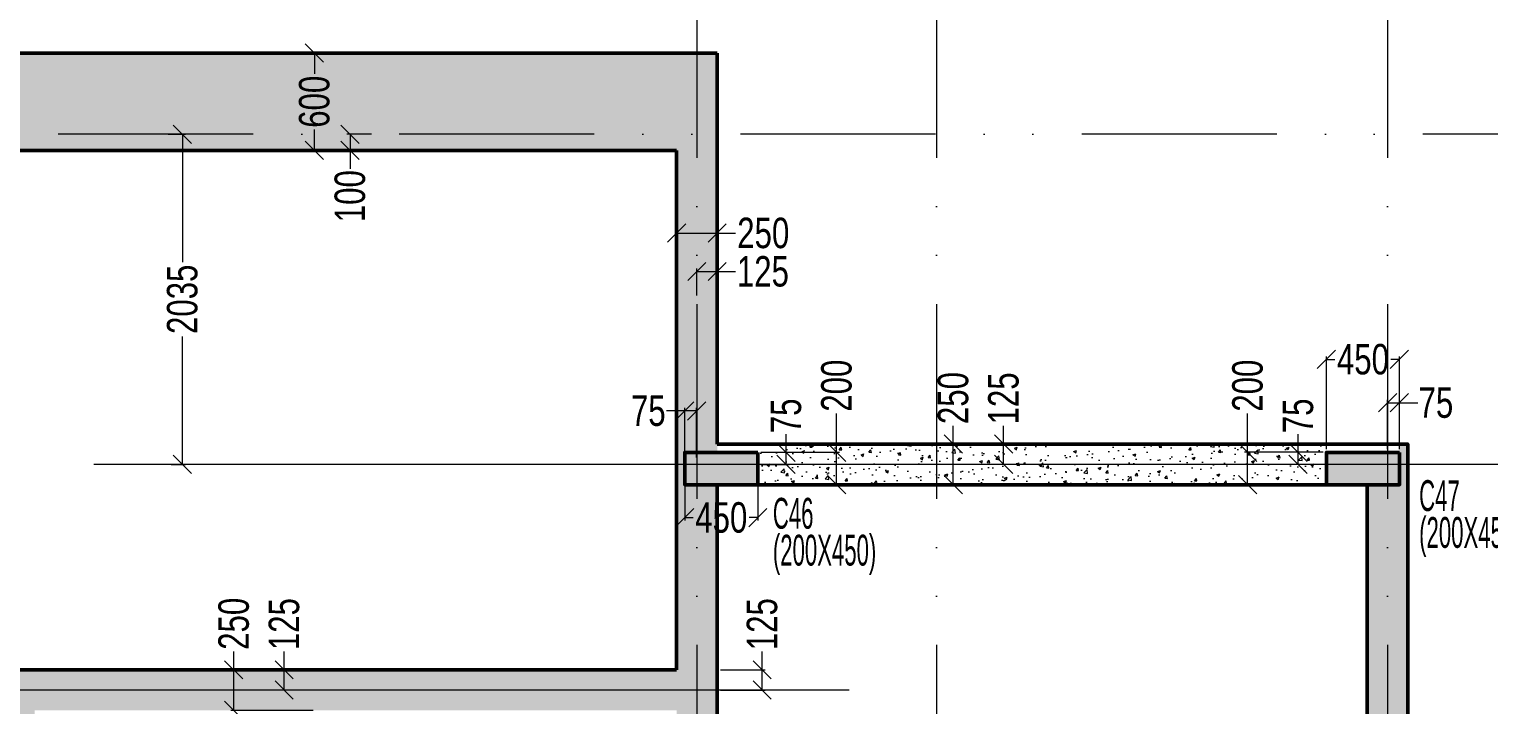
# Model space of a CAD drawing. Header units: millimetres. Extents: x 359 to 43503, y 1365 to 61403.
# Drawn here: x 30025 to 39009, y 23423 to 27586 of the extents above; entities that cross this region are included whole.
import ezdxf

# ---------------------------------------------------------------- set-up
doc = ezdxf.new("R2010")
doc.units = ezdxf.units.MM
doc.linetypes.add('ACAD_ISO04W100', pattern=[30, 24, -3, 0, -3])
doc.linetypes.add('ACAD_ISO12W100', pattern=[21, 12, -3, 0, -3, 0, -3])
for name, color, linetype, lineweight in [('-STR-WALL HAT', 250, 'Continuous', 20), ('A-ANNO-DIMS', 8, 'Continuous', 15), ('A-ANNO-GRID-LINE', 9, 'ACAD_ISO04W100', 20), ('A-CLMN', 5, 'Continuous', 50), ('A-CONC-PATT', 253, 'Continuous', 0), ('S-COLS-IDEN', 4, 'Continuous', 9), ('STR-COL-DIM', 8, 'Continuous', 18), ('STR-GRID-LINE', 8, 'ACAD_ISO04W100', 15)]:
    doc.layers.add(name, color=color, linetype=linetype, lineweight=lineweight)
doc.layers.add('AHC-A-HATCH', color=7, linetype='Continuous')
doc.layers.add('COMMENTS', color=1, linetype='Continuous')
doc.styles.add('SOBHA', font='swisscl.ttf')
doc.styles.add('Swis721 LtCn BT', font='swisscl.ttf', dxfattribs={"width": 0.7, "height": 250})
doc.dimstyles.new('S-75', dxfattribs={"dimscale": 75, "dimtxt": 2.5, "dimasz": 1.5, "dimexe": 0.25, "dimexo": 0.25, "dimgap": 0.1, "dimtad": 0, "dimdec": 0, "dimzin": 0, "dimdsep": 46, "dimtxsty": 'SOBHA', "dimblk": 'OBLIQUE', "dimcen": 0.09, "dimclrd": 9, "dimclre": 9, "dimclrt": 6, "dimadec": 5, "dimazin": 0, "dimtfac": 1, "dimtdec": 0, "dimtmove": 0, "dimatfit": 3, "dimfxl": 0.18, "dimtolj": 1, "dimtzin": 0, "dimlwd": -1, "dimlwe": -1, "dimarcsym": 0})
pattern_1 = [(50, (-0.37, 0), (182.18467, -15.9391), [19.05, -209.55]), (355, (-0.37, 0), (-35.2434, 191.0568), [15.24, -167.6406]), (100.45144, (14.81, -1.33), (146.94125, 175.11775), [16.19, -178.09024]), (46.1842, (-0.37, 50.8), (271.079, -42.0423), [28.575, -314.325]), (96.63556, (22.22, 47.3), (237.4041, 247.4261), [24.285, -267.1356]), (351.18415, (-0.37, 50.8), (237.4041, 247.4261), [22.86, -251.4597]), (21, (25.03, 38.1), (151.6144, -102.2652), [19.05, -209.55]), (326, (25.03, 38.1), (61.802, 184.188), [15.24, -167.64]), (71.45144, (37.66, 29.58), (213.4164, 81.9228), [16.19, -178.0899]), (37.5, (-0.37, 0), (3.0886, 84.55504), [0, -165.608, 0, -170.18, 0, -168.275]), (7.5, (-0.37, 0), (66.81966, 100.18057), [0, -97.028, 0, -161.798, 0, -64.135]), (327.5, (-57.01, 0), (135.5906, -5.72874), [0, -63.5, 0, -198.12, 0, -262.89]), (317.5, (-82.41, 0), (148.12918, 25.4265), [0, -82.55, 0, -131.572, 0, -186.69])]

# ---------------------------------------------------------------- blocks, each defined once
blk = doc.blocks.new('A$Ca94b9103')
at = {"layer": '-STR-WALL HAT', "linetype": 'ByBlock'}
h = blk.add_hatch(dxfattribs=at)
h.set_pattern_fill('AR-CONC', color=8, style=0)
h.set_pattern_definition(pattern_1)
h.paths.add_polyline_path([(30040.4, 17155.6), (18470, 17155.6), (18470, 16555.6), (23000, 16555.6), (23000, 16805.5), (24000, 16805.5), (24000, 16555.6), (29790.4, 16555.6), (29790.4, 14496.1), (29790.4, 13355.5), (30040, 13355.5), (30040.6, 14496.1), (29840, 14495.5), (29839.9, 14696.1), (30040.4, 14696.1)])
at = {"layer": '-STR-WALL HAT'}
h = blk.add_hatch(dxfattribs=at)
h.set_pattern_fill('AR-CONC', color=8, style=0)
h.set_pattern_definition([(50, (-0.37, 50), (182.18467, -15.9391), [19.05, -209.55]), (355, (-0.37, 50), (-35.2434, 191.0568), [15.24, -167.6406]), (100.45144, (14.81, 48.67), (146.94125, 175.11775), [16.19, -178.0902]), (46.1842, (-0.37, 100.8), (271.079, -42.0423), [28.575, -314.325]), (96.63556, (22.22, 97.3), (237.4041, 247.4261), [24.285, -267.1356]), (351.18415, (-0.37, 100.8), (237.4041, 247.4261), [22.86, -251.4597]), (21, (25.03, 88.1), (151.6144, -102.2652), [19.05, -209.55]), (326, (25.03, 88.1), (61.802, 184.188), [15.24, -167.64]), (71.45144, (37.66, 79.58), (213.4164, 81.9228), [16.19, -178.0899]), (37.5, (-0.37, 50), (3.0886, 84.55504), [0, -165.608, 0, -170.18, 0, -168.275]), (7.5, (-0.37, 50), (66.81966, 100.18057), [0, -97.028, 0, -161.798, 0, -64.135]), (327.5, (-57.01, 50), (135.5906, -5.72874), [0, -63.5, 0, -198.12, 0, -262.89]), (317.5, (-82.41, 50), (148.1292, 25.4265), [0, -82.55, 0, -131.572, 0, -186.69])])
h.paths.add_polyline_path([(33789.1, 14746.3), (30289.9, 14746.3), (30289.9, 14496.3), (33789.1, 14496.3)])
h = blk.add_hatch(dxfattribs=at)
h.set_pattern_fill('AR-CONC', color=8, style=0)
h.set_pattern_definition(pattern_1)
h.paths.add_polyline_path([(34241.3, 10155.5), (34041, 10155.5), (34041, 10155.5)], flags=16)
h.paths.add_polyline_path([(34040, 10155.6), (34290, 10155.5), (34290.7, 14496.1), (34290.7, 14746.3), (34240, 14746.3), (34240, 14495.5), (34040.7, 14496.1)])
h.paths.add_polyline_path([(34041, 10155.5), (34040.9, 10405.6), (31395.7, 10405.6), (31395.8, 10155.6)])
at = {"layer": 'A-CONC-PATT'}
h = blk.add_hatch(color=256, dxfattribs=at)
h.dxf.hatch_style = 1
h.paths.add_polyline_path([(30290, 14495.5), (30290, 14695.5), (29840, 14695.5), (29840, 14495.5)])
h = blk.add_hatch(color=256, dxfattribs=at)
h.dxf.hatch_style = 1
h.paths.add_polyline_path([(34240, 14495.5), (34240, 14695.5), (33790, 14695.5), (33790, 14495.5)])
at = {"layer": 'AHC-A-HATCH', "linetype": 'ByBlock'}
h = blk.add_hatch(dxfattribs=at)
h.set_pattern_fill('AR-CONC', color=8)
h.paths.add_polyline_path([(30040, 13355.5), (21690.4, 13355.5), (21690.4, 13105.5), (25590.4, 13105.5), (25590.4, 11105.5), (21690.4, 11105.5), (21690.4, 10855.5), (25590, 10855.5), (25590, 8905.6), (24000, 8905.6), (24000, 8655.5), (29840, 8655.5), (29840, 9105.5), (30040, 9105.5)])
h.paths.add_polyline_path([(25840, 11105.5), (25840, 13105.5), (29790, 13105.5), (29790, 11105.5)], flags=16)
h.paths.add_polyline_path([(29790, 8905.6), (29790, 10855.5), (25840, 10855.5), (25840, 8905.6)], flags=16)
at = {"layer": 'A-CLMN'}
for p, q in [((18470, 17155.6, -0.8), (30040.4, 17155.6, 0.2)), ((30040.4, 17155.6, -2.1), (30040.4, 14746.3, -1.5)), ((24000, 16555.5, -0.8), (29790, 16555.5, -0.8)), ((29790, 16555.5, -0.8), (29790, 14496.1, -0.5)), ((29840, 14695.5, -0.5), (30290, 14695.5, -0.5)), ((29840, 14695.5, -0.5), (30290, 14695.5, -0.5)), ((33790, 14695.5, -0.5), (34240, 14695.5, -0.5)), ((33790, 14695.5, -0.5), (34240, 14695.5, -0.5)), ((29840, 14495.5, -0.5), (30290, 14495.5, -0.5)), ((29840, 14495.5, -0.5), (30290, 14495.5, -0.5)), ((30040.6, 14495.7, -1.5), (30040.6, 14495.5, -1.5)), ((30040.6, 14495.7, -1.5), (30040.6, 14495.5, -1.5)), ((33790, 14495.5, -0.5), (34240, 14495.5, -0.5)), ((33790, 14495.5, -0.5), (34240, 14495.5, -0.5)), ((34041, 10405.7, -0.1), (34040, 14495.5, -0.8)), ((26790.4, 13355.6), (26790.4, 13352.1))]:
    blk.add_line(p, q, dxfattribs=at)
for points in [[(31640, 10155.5), (34290, 10155.5), (34290.6, 14746.3), (30040.4, 14746.3)], [(29790, 14495.5), (29790, 13355.5)], [(30040, 14495.5), (30040, 13355.5)]]:
    blk.add_lwpolyline(points, dxfattribs=at)
at = {"layer": 'A-CLMN', "elevation": -0.8}
for points in [[(30290, 14695.5), (30290, 14495.5), (29840, 14495.5), (29840, 14695.5)], [(34240, 14695.5), (34240, 14495.5), (33790, 14495.5), (33790, 14695.5)]]:
    blk.add_lwpolyline(points, close=True, dxfattribs=at)
at = {"layer": 'A-CLMN'}
for points, elevation in [([(30290, 14495.7), (30040.5, 14495.7)], 0.1), ([(33790, 14495.5), (30290, 14495.5)], 0.2), ([(34041.6, 14495.5), (34041.6, 14495.8), (33790, 14495.8)], -0.1), ([(16320, 13355.5), (29790, 13355.5)], -0.8), ([(30040, 13355.5), (30040, 8655.5)], -0.8)]:
    blk.add_lwpolyline(points, dxfattribs=dict(at, elevation=elevation))
blk = doc.blocks.new('STRG')
at = {"layer": 'A-ANNO-DIMS', "linetype": 'ACAD_ISO12W100', "ltscale": 100}
for p, q in [((50185.1, -1588153, -0.8), (50185.1, -1637469.2, -1.3)), ((51660.1, -1588153, -0.8), (51660.1, -1637469.2, -1.3)), ((54435.1, -1588153, -0.8), (54435.1, -1637469.2, -1.3)), ((55854, -1618609.8, -0.1), (17033.9, -1618609.8, -0.1))]:
    blk.add_line(p, q, dxfattribs=at)
blk = doc.blocks.new('_Oblique')
at = {"color": 0, "linetype": 'ByBlock', "lineweight": -2}
blk.add_line((-0.5, -0.5), (0.5, 0.5), dxfattribs=at)
blk = doc.blocks.new('*D490')
at = {"layer": 'Defpoints', "color": 0, "linetype": 'ByBlock', "transparency": 16777216}
for p in [(30862.6, 26938.7, -0.5), (30968, 26938.7), (30880.4, 24904.5, 0.2)]:
    blk.add_point(p, dxfattribs=at)
at = {"layer": 'STR-COL-DIM', "color": 9, "transparency": 16777216}
for p, q in [((30881.3, 26938.7), (30986.7, 26938.7)), ((30968, 26938.7), (30968, 26151.3)), ((30968, 24904.5), (30968, 25691.9)), ((30899.2, 24904.5), (30986.7, 24904.5))]:
    blk.add_line(p, q, dxfattribs=at)
at = {"layer": 'STR-COL-DIM', "color": 9, "linetype": 'ByBlock', "transparency": 16777216, "xscale": 112.5, "yscale": 112.5, "zscale": 112.5}
for p, rotation in [((30968, 26938.7), 90), ((30968, 24904.5), 270)]:
    blk.add_blockref('_Oblique', p, dxfattribs=dict(at, rotation=rotation))
at = {"layer": 'STR-COL-DIM', "color": 6, "linetype": 'ByBlock', "transparency": 16777216, "insert": (30968, 25921.6), "char_height": 187.5, "attachment_point": 5, "rotation": 90, "style": 'SOBHA'}
blk.add_mtext('\\A1;2035', dxfattribs=at)
blk = doc.blocks.new('*D493')
at = {"layer": 'Defpoints', "color": 0, "transparency": 16777216}
for p in [(36022.1, 25029.5), (36218.6, 25029.5, 0.4), (36233.8, 24904.5, 0.4)]:
    blk.add_point(p, dxfattribs=at)
at = {"layer": 'STR-COL-DIM', "color": 9, "transparency": 16777216}
for p, q in [((36022.1, 25029.5), (36022.1, 25142.2)), ((36199.9, 25029.5), (36003.3, 25029.5)), ((36022.1, 24904.5), (36022.1, 25029.5)), ((36215.1, 24904.5), (36003.3, 24904.5))]:
    blk.add_line(p, q, dxfattribs=at)
at = {"layer": 'STR-COL-DIM', "color": 9, "transparency": 16777216, "xscale": 112.5, "yscale": 112.5, "zscale": 112.5}
for p, rotation in [((36022.1, 25029.5), 90), ((36022.1, 24904.5), 270)]:
    blk.add_blockref('_Oblique', p, dxfattribs=dict(at, rotation=rotation))
at = {"layer": 'STR-COL-DIM', "color": 6, "transparency": 16777216, "insert": (36022.1, 25311.1), "char_height": 187.5, "attachment_point": 5, "rotation": 90, "style": 'SOBHA'}
blk.add_mtext('\\A1;125', dxfattribs=at)
blk = doc.blocks.new('*D494')
at = {"layer": 'Defpoints', "color": 0, "transparency": 16777216}
for p in [(35712.3, 25029.5), (36085.9, 25029.5, 0.4), (36218.6, 24779.4, 0.4)]:
    blk.add_point(p, dxfattribs=at)
at = {"layer": 'STR-COL-DIM', "color": 9, "transparency": 16777216}
for p, q in [((35712.3, 25029.5), (35712.3, 25142)), ((36067.2, 25029.5), (35693.6, 25029.5)), ((35712.3, 24779.4), (35712.3, 25029.5)), ((36199.9, 24779.4), (35693.6, 24779.4))]:
    blk.add_line(p, q, dxfattribs=at)
at = {"layer": 'STR-COL-DIM', "color": 9, "transparency": 16777216, "xscale": 112.5, "yscale": 112.5, "zscale": 112.5}
for p, rotation in [((35712.3, 25029.5), 90), ((35712.3, 24779.4), 270)]:
    blk.add_blockref('_Oblique', p, dxfattribs=dict(at, rotation=rotation))
at = {"layer": 'STR-COL-DIM', "color": 6, "transparency": 16777216, "insert": (35712.3, 25313.2), "char_height": 187.5, "attachment_point": 5, "rotation": 90, "style": 'SOBHA'}
blk.add_mtext('\\A1;250', dxfattribs=at)
blk = doc.blocks.new('*D495')
at = {"layer": 'Defpoints', "color": 0, "transparency": 16777216}
for p in [(34259.5, 26329.4), (34009.5, 25927, 0.2), (34259.5, 25927, 0.2)]:
    blk.add_point(p, dxfattribs=at)
at = {"layer": 'STR-COL-DIM', "color": 9, "transparency": 16777216}
for p, q in [((34009.5, 25945.7), (34009.5, 26348.2)), ((34009.5, 26329.4), (34259.5, 26329.4)), ((34259.5, 25945.7), (34259.5, 26348.2)), ((34259.5, 26329.4), (34372, 26329.4))]:
    blk.add_line(p, q, dxfattribs=at)
at = {"layer": 'STR-COL-DIM', "color": 9, "transparency": 16777216, "xscale": 112.5, "yscale": 112.5, "zscale": 112.5, "rotation": 180}
blk.add_blockref('_Oblique', (34009.5, 26329.4), dxfattribs=at)
at = {"layer": 'STR-COL-DIM', "color": 9, "transparency": 16777216, "xscale": 112.5, "yscale": 112.5, "zscale": 112.5}
blk.add_blockref('_Oblique', (34259.5, 26329.4), dxfattribs=at)
at = {"layer": 'STR-COL-DIM', "color": 6, "transparency": 16777216, "insert": (34543.2, 26329.4), "char_height": 187.5, "attachment_point": 5, "style": 'SOBHA'}
blk.add_mtext('\\A1;250', dxfattribs=at)
blk = doc.blocks.new('*D496')
at = {"layer": 'Defpoints', "color": 0, "transparency": 16777216}
for p in [(34259.5, 26092.8), (34134.5, 25927), (34259.5, 25927, -0.6)]:
    blk.add_point(p, dxfattribs=at)
at = {"layer": 'STR-COL-DIM', "color": 9, "transparency": 16777216}
for p, q in [((34134.5, 25945.7), (34134.5, 26111.6)), ((34134.5, 26092.8), (34259.5, 26092.8)), ((34259.5, 25945.7), (34259.5, 26111.6)), ((34259.5, 26092.8), (34372, 26092.8))]:
    blk.add_line(p, q, dxfattribs=at)
at = {"layer": 'STR-COL-DIM', "color": 9, "transparency": 16777216, "xscale": 112.5, "yscale": 112.5, "zscale": 112.5, "rotation": 180}
blk.add_blockref('_Oblique', (34134.5, 26092.8), dxfattribs=at)
at = {"layer": 'STR-COL-DIM', "color": 9, "transparency": 16777216, "xscale": 112.5, "yscale": 112.5, "zscale": 112.5}
blk.add_blockref('_Oblique', (34259.5, 26092.8), dxfattribs=at)
at = {"layer": 'STR-COL-DIM', "color": 6, "transparency": 16777216, "insert": (34540.9, 26092.8), "char_height": 187.5, "attachment_point": 5, "style": 'SOBHA'}
blk.add_mtext('\\A1;125', dxfattribs=at)
blk = doc.blocks.new('*D502')
at = {"layer": 'Defpoints', "color": 0, "transparency": 16777216}
for p in [(31594.3, 23638.7), (31790.8, 23638.7, 0.4), (31806, 23513.9, 0.5)]:
    blk.add_point(p, dxfattribs=at)
at = {"layer": 'STR-COL-DIM', "color": 9, "transparency": 16777216}
for p, q in [((31594.3, 23638.7), (31594.3, 23751.5)), ((31772.1, 23638.7), (31575.5, 23638.7)), ((31594.3, 23513.9), (31594.3, 23638.7)), ((31787.3, 23513.9), (31575.5, 23513.9))]:
    blk.add_line(p, q, dxfattribs=at)
at = {"layer": 'STR-COL-DIM', "color": 9, "transparency": 16777216, "xscale": 112.5, "yscale": 112.5, "zscale": 112.5}
for p, rotation in [((31594.3, 23638.7), 90), ((31594.3, 23513.9), 270)]:
    blk.add_blockref('_Oblique', p, dxfattribs=dict(at, rotation=rotation))
at = {"layer": 'STR-COL-DIM', "color": 6, "transparency": 16777216, "insert": (31594.3, 23920.4), "char_height": 187.5, "attachment_point": 5, "rotation": 90, "style": 'SOBHA'}
blk.add_mtext('\\A1;125', dxfattribs=at)
blk = doc.blocks.new('*D503')
at = {"layer": 'Defpoints', "color": 0, "transparency": 16777216}
for p in [(31284.5, 23638.7), (31658.1, 23638.7, 0.4), (31790.8, 23388.6, 0.4)]:
    blk.add_point(p, dxfattribs=at)
at = {"layer": 'STR-COL-DIM', "color": 9, "transparency": 16777216}
for p, q in [((31284.5, 23638.7), (31284.5, 23751.2)), ((31639.3, 23638.7), (31265.8, 23638.7)), ((31284.5, 23388.6), (31284.5, 23638.7)), ((31772.1, 23388.6), (31265.8, 23388.6))]:
    blk.add_line(p, q, dxfattribs=at)
at = {"layer": 'STR-COL-DIM', "color": 9, "transparency": 16777216, "xscale": 112.5, "yscale": 112.5, "zscale": 112.5}
for p, rotation in [((31284.5, 23638.7), 90), ((31284.5, 23388.6), 270)]:
    blk.add_blockref('_Oblique', p, dxfattribs=dict(at, rotation=rotation))
at = {"layer": 'STR-COL-DIM', "color": 6, "transparency": 16777216, "insert": (31284.5, 23922.5), "char_height": 187.5, "attachment_point": 5, "rotation": 90, "style": 'SOBHA'}
blk.add_mtext('\\A1;250', dxfattribs=at)
blk = doc.blocks.new('*D507')
at = {"layer": 'Defpoints', "color": 0, "linetype": 'ByBlock', "transparency": 16777216}
for p in [(34260.3, 23638.7, -0.8), (34536.4, 23638.7), (34260.3, 23513.9, 0.1)]:
    blk.add_point(p, dxfattribs=at)
at = {"layer": 'STR-COL-DIM', "color": 9, "transparency": 16777216}
for p, q in [((34536.4, 23638.7), (34536.4, 23751.2)), ((34279.1, 23638.7), (34555.2, 23638.7)), ((34536.4, 23513.9), (34536.4, 23638.7)), ((34279.1, 23513.9), (34555.2, 23513.9))]:
    blk.add_line(p, q, dxfattribs=at)
at = {"layer": 'STR-COL-DIM', "color": 9, "linetype": 'ByBlock', "transparency": 16777216, "xscale": 112.5, "yscale": 112.5, "zscale": 112.5}
for p, rotation in [((34536.4, 23638.7), 90), ((34536.4, 23513.9), 270)]:
    blk.add_blockref('_Oblique', p, dxfattribs=dict(at, rotation=rotation))
at = {"layer": 'STR-COL-DIM', "color": 6, "linetype": 'ByBlock', "transparency": 16777216, "insert": (34536.4, 23920.1), "char_height": 187.5, "attachment_point": 5, "rotation": 90, "style": 'SOBHA'}
blk.add_mtext('\\A1;125', dxfattribs=at)
blk = doc.blocks.new('*D519')
at = {"layer": 'Defpoints', "color": 0, "linetype": 'ByBlock', "transparency": 16777216}
for p in [(31780.5, 27438.7), (31925, 27438.7, 0.2), (31925, 26838.7, 0.2)]:
    blk.add_point(p, dxfattribs=at)
at = {"layer": 'STR-COL-DIM', "color": 9, "transparency": 16777216}
for p, q in [((31906.3, 27438.7), (31761.8, 27438.7)), ((31780.5, 27438.7), (31780.5, 27310.4)), ((31780.5, 26838.7), (31780.5, 26967.1)), ((31906.3, 26838.7), (31761.8, 26838.7))]:
    blk.add_line(p, q, dxfattribs=at)
at = {"layer": 'STR-COL-DIM', "color": 9, "linetype": 'ByBlock', "transparency": 16777216, "xscale": 112.5, "yscale": 112.5, "zscale": 112.5}
for p, rotation in [((31780.5, 27438.7), 90), ((31780.5, 26838.7), 270)]:
    blk.add_blockref('_Oblique', p, dxfattribs=dict(at, rotation=rotation))
at = {"layer": 'STR-COL-DIM', "color": 6, "linetype": 'ByBlock', "transparency": 16777216, "insert": (31780.5, 27138.7), "char_height": 187.5, "attachment_point": 5, "rotation": 90, "style": 'SOBHA'}
blk.add_mtext('\\A1;600', dxfattribs=at)
blk = doc.blocks.new('*D520')
at = {"layer": 'Defpoints', "color": 0, "linetype": 'ByBlock', "transparency": 16777216}
for p in [(32150.7, 26938.7), (31999.8, 26838.7), (32153.6, 26838.7)]:
    blk.add_point(p, dxfattribs=at)
at = {"layer": 'STR-COL-DIM', "color": 9, "transparency": 16777216}
for p, q in [((32131.9, 26938.7), (31981.1, 26938.7)), ((31999.8, 26938.7), (31999.8, 26838.7)), ((32134.9, 26838.7), (31981.1, 26838.7)), ((31999.8, 26838.7), (31999.8, 26726.2))]:
    blk.add_line(p, q, dxfattribs=at)
at = {"layer": 'STR-COL-DIM', "color": 9, "linetype": 'ByBlock', "transparency": 16777216, "xscale": 112.5, "yscale": 112.5, "zscale": 112.5}
for p, rotation in [((31999.8, 26938.7), 90), ((31999.8, 26838.7), 270)]:
    blk.add_blockref('_Oblique', p, dxfattribs=dict(at, rotation=rotation))
at = {"layer": 'STR-COL-DIM', "color": 6, "linetype": 'ByBlock', "transparency": 16777216, "insert": (31999.8, 26557.1), "char_height": 187.5, "attachment_point": 5, "rotation": 90, "style": 'SOBHA'}
blk.add_mtext('\\A1;100', dxfattribs=at)
blk = doc.blocks.new('*D521')
at = {"layer": 'Defpoints', "color": 0, "transparency": 16777216}
for p in [(37835.1, 24979.3), (38009, 24979.3, -0.1), (38009, 24904.5, 0.2)]:
    blk.add_point(p, dxfattribs=at)
at = {"layer": 'STR-COL-DIM', "color": 9, "transparency": 16777216}
for p, q in [((37835.1, 24979.3), (37835.1, 25091.8)), ((37990.2, 24979.3), (37816.3, 24979.3)), ((37835.1, 24904.5), (37835.1, 24979.3)), ((37990.2, 24904.5), (37816.3, 24904.5))]:
    blk.add_line(p, q, dxfattribs=at)
at = {"layer": 'STR-COL-DIM', "color": 9, "transparency": 16777216, "xscale": 112.5, "yscale": 112.5, "zscale": 112.5}
for p, rotation in [((37835.1, 24979.3), 90), ((37835.1, 24904.5), 270)]:
    blk.add_blockref('_Oblique', p, dxfattribs=dict(at, rotation=rotation))
at = {"layer": 'STR-COL-DIM', "color": 6, "transparency": 16777216, "insert": (37835.1, 25203.5), "char_height": 187.5, "attachment_point": 5, "rotation": 90, "style": 'SOBHA'}
blk.add_mtext('\\A1;75', dxfattribs=at)
blk = doc.blocks.new('*D522')
at = {"layer": 'Defpoints', "color": 0, "transparency": 16777216}
for p in [(37524.4, 24979.3), (38009, 24979.3, -0.4), (38009, 24779.3, -0.4)]:
    blk.add_point(p, dxfattribs=at)
at = {"layer": 'STR-COL-DIM', "color": 9, "transparency": 16777216}
for p, q in [((37524.4, 24979.3), (37524.4, 25218.2)), ((37990.2, 24979.3), (37505.6, 24979.3)), ((37524.4, 24779.3), (37524.4, 24979.3)), ((37990.2, 24779.3), (37505.6, 24779.3))]:
    blk.add_line(p, q, dxfattribs=at)
at = {"layer": 'STR-COL-DIM', "color": 9, "transparency": 16777216, "xscale": 112.5, "yscale": 112.5, "zscale": 112.5}
for p, rotation in [((37524.4, 24979.3), 90), ((37524.4, 24779.3), 270)]:
    blk.add_blockref('_Oblique', p, dxfattribs=dict(at, rotation=rotation))
at = {"layer": 'STR-COL-DIM', "color": 6, "transparency": 16777216, "insert": (37524.4, 25389.4), "char_height": 187.5, "attachment_point": 5, "rotation": 90, "style": 'SOBHA'}
blk.add_mtext('\\A1;200', dxfattribs=at)
blk = doc.blocks.new('*D523')
at = {"layer": 'Defpoints', "color": 0, "transparency": 16777216}
for p in [(38459, 25551.5), (38009, 24979.3, -0.4), (38459, 24979.3, -0.4)]:
    blk.add_point(p, dxfattribs=at)
at = {"layer": 'STR-COL-DIM', "color": 9, "transparency": 16777216}
for p, q in [((38009, 24998), (38009, 25570.2)), ((38009, 25551.5), (38061.5, 25551.5)), ((38459, 25551.5), (38406.5, 25551.5)), ((38459, 24998), (38459, 25570.2))]:
    blk.add_line(p, q, dxfattribs=at)
at = {"layer": 'STR-COL-DIM', "color": 9, "transparency": 16777216, "xscale": 112.5, "yscale": 112.5, "zscale": 112.5, "rotation": 180}
blk.add_blockref('_Oblique', (38009, 25551.5), dxfattribs=at)
at = {"layer": 'STR-COL-DIM', "color": 9, "transparency": 16777216, "xscale": 112.5, "yscale": 112.5, "zscale": 112.5}
blk.add_blockref('_Oblique', (38459, 25551.5), dxfattribs=at)
at = {"layer": 'STR-COL-DIM', "color": 6, "transparency": 16777216, "insert": (38234, 25551.5), "char_height": 187.5, "attachment_point": 5, "style": 'SOBHA'}
blk.add_mtext('\\A1;450', dxfattribs=at)
blk = doc.blocks.new('*D524')
at = {"layer": 'Defpoints', "color": 0, "transparency": 16777216}
for p in [(38385.6, 25284.1), (38385.6, 24979.3, 0), (38459, 24979.3, -0.4)]:
    blk.add_point(p, dxfattribs=at)
at = {"layer": 'STR-COL-DIM', "color": 9, "transparency": 16777216}
for p, q in [((38385.6, 24998), (38385.6, 25302.9)), ((38385.6, 25284.1), (38459, 25284.1)), ((38459, 24998), (38459, 25302.9)), ((38459, 25284.1), (38571.5, 25284.1))]:
    blk.add_line(p, q, dxfattribs=at)
at = {"layer": 'STR-COL-DIM', "color": 9, "transparency": 16777216, "xscale": 112.5, "yscale": 112.5, "zscale": 112.5, "rotation": 180}
blk.add_blockref('_Oblique', (38385.6, 25284.1), dxfattribs=at)
at = {"layer": 'STR-COL-DIM', "color": 9, "transparency": 16777216, "xscale": 112.5, "yscale": 112.5, "zscale": 112.5}
blk.add_blockref('_Oblique', (38459, 25284.1), dxfattribs=at)
at = {"layer": 'STR-COL-DIM', "color": 6, "transparency": 16777216, "insert": (38683.3, 25284.1), "char_height": 187.5, "attachment_point": 5, "style": 'SOBHA'}
blk.add_mtext('\\A1;75', dxfattribs=at)
blk = doc.blocks.new('*D525')
at = {"layer": 'Defpoints', "color": 0, "transparency": 16777216}
for p in [(34509.8, 24979.3, -0.1), (34683.7, 24979.3), (34509.8, 24904.5, 0.2)]:
    blk.add_point(p, dxfattribs=at)
at = {"layer": 'STR-COL-DIM', "color": 9, "transparency": 16777216}
for p, q in [((34683.7, 24979.3), (34683.7, 25091.8)), ((34528.5, 24979.3), (34702.4, 24979.3)), ((34683.7, 24904.5), (34683.7, 24979.3)), ((34528.5, 24904.5), (34702.4, 24904.5))]:
    blk.add_line(p, q, dxfattribs=at)
at = {"layer": 'STR-COL-DIM', "color": 9, "transparency": 16777216, "xscale": 112.5, "yscale": 112.5, "zscale": 112.5}
for p, rotation in [((34683.7, 24979.3), 90), ((34683.7, 24904.5), 270)]:
    blk.add_blockref('_Oblique', p, dxfattribs=dict(at, rotation=rotation))
at = {"layer": 'STR-COL-DIM', "color": 6, "transparency": 16777216, "insert": (34683.7, 25203.5), "char_height": 187.5, "attachment_point": 5, "rotation": 90, "style": 'SOBHA'}
blk.add_mtext('\\A1;75', dxfattribs=at)
blk = doc.blocks.new('*D526')
at = {"layer": 'Defpoints', "color": 0, "transparency": 16777216}
for p in [(34509.8, 24979.3, -0.4), (34994.4, 24979.3), (34509.8, 24779.3, -0.4)]:
    blk.add_point(p, dxfattribs=at)
at = {"layer": 'STR-COL-DIM', "color": 9, "transparency": 16777216}
for p, q in [((34994.4, 24979.3), (34994.4, 25218.2)), ((34528.5, 24979.3), (35013.1, 24979.3)), ((34994.4, 24779.3), (34994.4, 24979.3)), ((34528.5, 24779.3), (35013.1, 24779.3))]:
    blk.add_line(p, q, dxfattribs=at)
at = {"layer": 'STR-COL-DIM', "color": 9, "transparency": 16777216, "xscale": 112.5, "yscale": 112.5, "zscale": 112.5}
for p, rotation in [((34994.4, 24979.3), 90), ((34994.4, 24779.3), 270)]:
    blk.add_blockref('_Oblique', p, dxfattribs=dict(at, rotation=rotation))
at = {"layer": 'STR-COL-DIM', "color": 6, "transparency": 16777216, "insert": (34994.4, 25389.4), "char_height": 187.5, "attachment_point": 5, "rotation": 90, "style": 'SOBHA'}
blk.add_mtext('\\A1;200', dxfattribs=at)
blk = doc.blocks.new('*D527')
at = {"layer": 'Defpoints', "color": 0, "transparency": 16777216}
for p in [(34059.8, 24929.3, -0.4), (34509.8, 24929.3, -0.4), (34059.8, 24576.6)]:
    blk.add_point(p, dxfattribs=at)
at = {"layer": 'STR-COL-DIM', "color": 9, "transparency": 16777216}
for p, q in [((34059.8, 24910.5), (34059.8, 24557.9)), ((34509.8, 24910.5), (34509.8, 24557.9)), ((34059.8, 24576.6), (34112.2, 24576.6)), ((34509.8, 24576.6), (34457.3, 24576.6))]:
    blk.add_line(p, q, dxfattribs=at)
at = {"layer": 'STR-COL-DIM', "color": 9, "transparency": 16777216, "xscale": 112.5, "yscale": 112.5, "zscale": 112.5, "rotation": 180}
blk.add_blockref('_Oblique', (34059.8, 24576.6), dxfattribs=at)
at = {"layer": 'STR-COL-DIM', "color": 9, "transparency": 16777216, "xscale": 112.5, "yscale": 112.5, "zscale": 112.5}
blk.add_blockref('_Oblique', (34509.8, 24576.6), dxfattribs=at)
at = {"layer": 'STR-COL-DIM', "color": 6, "transparency": 16777216, "insert": (34284.8, 24576.6), "char_height": 187.5, "attachment_point": 5, "style": 'SOBHA'}
blk.add_mtext('\\A1;450', dxfattribs=at)
blk = doc.blocks.new('*D528')
at = {"layer": 'Defpoints', "color": 0, "transparency": 16777216}
for p in [(34133.2, 25234.1), (34059.8, 24929.3, -0.4), (34133.2, 24929.3, 0)]:
    blk.add_point(p, dxfattribs=at)
at = {"layer": 'STR-COL-DIM', "color": 9, "transparency": 16777216}
for p, q in [((34059.8, 24948), (34059.8, 25252.9)), ((34133.2, 24948), (34133.2, 25252.9)), ((34059.8, 25234.1), (33947.3, 25234.1)), ((34133.2, 25234.1), (34059.8, 25234.1))]:
    blk.add_line(p, q, dxfattribs=at)
at = {"layer": 'STR-COL-DIM', "color": 9, "transparency": 16777216, "xscale": 112.5, "yscale": 112.5, "zscale": 112.5, "rotation": 180}
blk.add_blockref('_Oblique', (34059.8, 25234.1), dxfattribs=at)
at = {"layer": 'STR-COL-DIM', "color": 9, "transparency": 16777216, "xscale": 112.5, "yscale": 112.5, "zscale": 112.5}
blk.add_blockref('_Oblique', (34133.2, 25234.1), dxfattribs=at)
at = {"layer": 'STR-COL-DIM', "color": 6, "transparency": 16777216, "insert": (33835.5, 25234.1), "char_height": 187.5, "attachment_point": 5, "style": 'SOBHA'}
blk.add_mtext('\\A1;75', dxfattribs=at)
blk = doc.blocks.new('A$Cf6cfdd6f')
at = {"layer": 'S-COLS-IDEN', "char_height": 190, "width": 501.429, "attachment_point": 1, "style": 'Swis721 LtCn BT'}
for s, insert in [('C47', (34259.9, 13598.5, 1.2)), ('C46', (30282, 13489.4)), ('(200X450)', (34259.9, 13371.5, 1.2)), ('(200X450)', (30282, 13262.3))]:
    blk.add_mtext(s, dxfattribs=dict(at, insert=insert))

msp = doc.modelspace()

# ---------------------------------------------------------------- linework, layer by layer
at = {"layer": 'STR-GRID-LINE', "ltscale": 0.3}
for p, q in [((40154, 24904.5, 1), (30422, 24904.5, 1)), ((35072.3, 23513.9, 0.8), (18198.7, 23513.9, 0.8))]:
    msp.add_line(p, q, dxfattribs=at)

# ---------------------------------------------------------------- block references
msp.add_blockref('A$Ca94b9103', (4219.5, 10283.2, 0.8))
at = {"layer": 'A-ANNO-GRID-LINE'}
msp.add_blockref('STRG', (-16050.5, 1645548.5, 0.4), dxfattribs=at)
at = {"layer": 'COMMENTS', "linetype": 'ByBlock'}
msp.add_blockref('A$Cf6cfdd6f', (4320.3, 11208.8, 1.4), dxfattribs=at)

# ---------------------------------------------------------------- dimensions: what is measured, and where the dimension line sits
at = {"layer": 'STR-COL-DIM', "color": 6, "linetype": 'ByBlock'}
for base, p1, p2, picture, middle in [((31780.5, 27438.7, 0.8), (31925, 26838.7, 1), (31925, 27438.7, 1), '*D519', (31780.5, 27138.7, 0.8)), ((31999.8, 26838.7, 0.8), (32150.7, 26938.7, 0.8), (32153.6, 26838.7, 0.8), '*D520', (31999.8, 26557.1, 0.8))]:
    dim = msp.add_linear_dim(base=base, p1=p1, p2=p2, angle=90, dimstyle='S-75', dxfattribs=at)
    dim.commit()
    dim.dimension.update_dxf_attribs({"geometry": picture, "text_midpoint": middle})
for base, p1, p2, picture, middle in [((30968, 26938.7, 0.8), (30880.4, 24904.5, 1), (30862.6, 26938.7, 0.3), '*D490', (30968, 25921.6, 0.8)), ((34536.4, 23638.7, 0.8), (34260.3, 23513.9, 0.8), (34260.3, 23638.7), '*D507', (34536.4, 23920.1, 0.8))]:
    dim = msp.add_linear_dim(base=base, p1=p1, p2=p2, angle=90, dimstyle='S-75', override={"dimrnd": 5}, dxfattribs=at)
    dim.commit()
    dim.dimension.update_dxf_attribs({"geometry": picture, "text_midpoint": middle})
at = {"layer": 'STR-COL-DIM'}
for base, p1, p2, picture, middle in [((34259.5, 26329.4, -0.9), (34009.5, 25927, -0.7), (34259.5, 25927, -0.7), '*D495', (34543.2, 26329.4, -0.9)), ((34259.5, 26092.8, -0.7), (34134.5, 25927, -0.7), (34259.5, 25927, -1.4), '*D496', (34540.9, 26092.8, -0.7)), ((38459, 25551.5, 0.7), (38009, 24979.3, 0.3), (38459, 24979.3, 0.3), '*D523', (38234, 25551.5, 0.7))]:
    dim = msp.add_linear_dim(base=base, p1=p1, p2=p2, dimstyle='S-75', dxfattribs=at)
    dim.commit()
    dim.dimension.update_dxf_attribs({"geometry": picture, "text_midpoint": middle})
for base, p1, p2, picture, middle in [((34994.4, 24979.3, 0.7), (34509.8, 24779.3, 0.3), (34509.8, 24979.3, 0.3), '*D526', (34994.4, 25389.4, 0.7)), ((36022.1, 25029.5, 0.6), (36233.8, 24904.5, 1), (36218.6, 25029.5, 1), '*D493', (36022.1, 25311.1, 0.6)), ((37524.4, 24979.3, 0.7), (38009, 24779.3, 0.3), (38009, 24979.3, 0.3), '*D522', (37524.4, 25389.4, 0.7)), ((31594.3, 23638.7, 0.4), (31806, 23513.9, 0.8), (31790.8, 23638.7, 0.8), '*D502', (31594.3, 23920.4, 0.4))]:
    dim = msp.add_linear_dim(base=base, p1=p1, p2=p2, angle=90, dimstyle='S-75', dxfattribs=at)
    dim.commit()
    dim.dimension.update_dxf_attribs({"geometry": picture, "text_midpoint": middle, "dimtype": 160})
for base, p1, p2, angle, picture, middle in [((35712.3, 25029.5, 0.6), (36218.6, 24779.4, 1), (36085.9, 25029.5, 1), 90, '*D494', (35712.3, 25313.2, 0.6)), ((34683.7, 24979.3, 0.7), (34509.8, 24904.5, 1), (34509.8, 24979.3, 0.6), 90, '*D525', (34683.7, 25203.5, 0.7)), ((37835.1, 24979.3, 0.7), (38009, 24904.5, 1), (38009, 24979.3, 0.6), 90, '*D521', (37835.1, 25203.5, 0.7)), ((34059.8, 24576.6, 0.7), (34509.8, 24929.3, 0.3), (34059.8, 24929.3, 0.3), 180, '*D527', (34284.8, 24576.6, 0.7)), ((31284.5, 23638.7, 0.4), (31790.8, 23388.6, 0.8), (31658.1, 23638.7, 0.8), 90, '*D503', (31284.5, 23922.5, 0.4))]:
    dim = msp.add_linear_dim(base=base, p1=p1, p2=p2, angle=angle, dimstyle='S-75', dxfattribs=at)
    dim.commit()
    dim.dimension.update_dxf_attribs({"geometry": picture, "text_midpoint": middle})
dim = msp.add_linear_dim(base=(34133.2, 25234.1, 0.7), p1=(34059.8, 24929.3, 0.3), p2=(34133.2, 24929.3, 0.7), angle=180, dimstyle='S-75', override={"dimrnd": 5}, dxfattribs=at)
dim.commit()
dim.dimension.update_dxf_attribs({"geometry": '*D528', "text_midpoint": (33835.5, 25234.1, 0.7), "dimtype": 160})
dim = msp.add_linear_dim(base=(38385.6, 25284.1, 0.7), p1=(38459, 24979.3, 0.3), p2=(38385.6, 24979.3, 0.7), dimstyle='S-75', override={"dimrnd": 5}, dxfattribs=at)
dim.commit()
dim.dimension.update_dxf_attribs({"geometry": '*D524', "text_midpoint": (38683.3, 25284.1, 0.7), "dimtype": 160})

doc.saveas('drawing.dxf')
